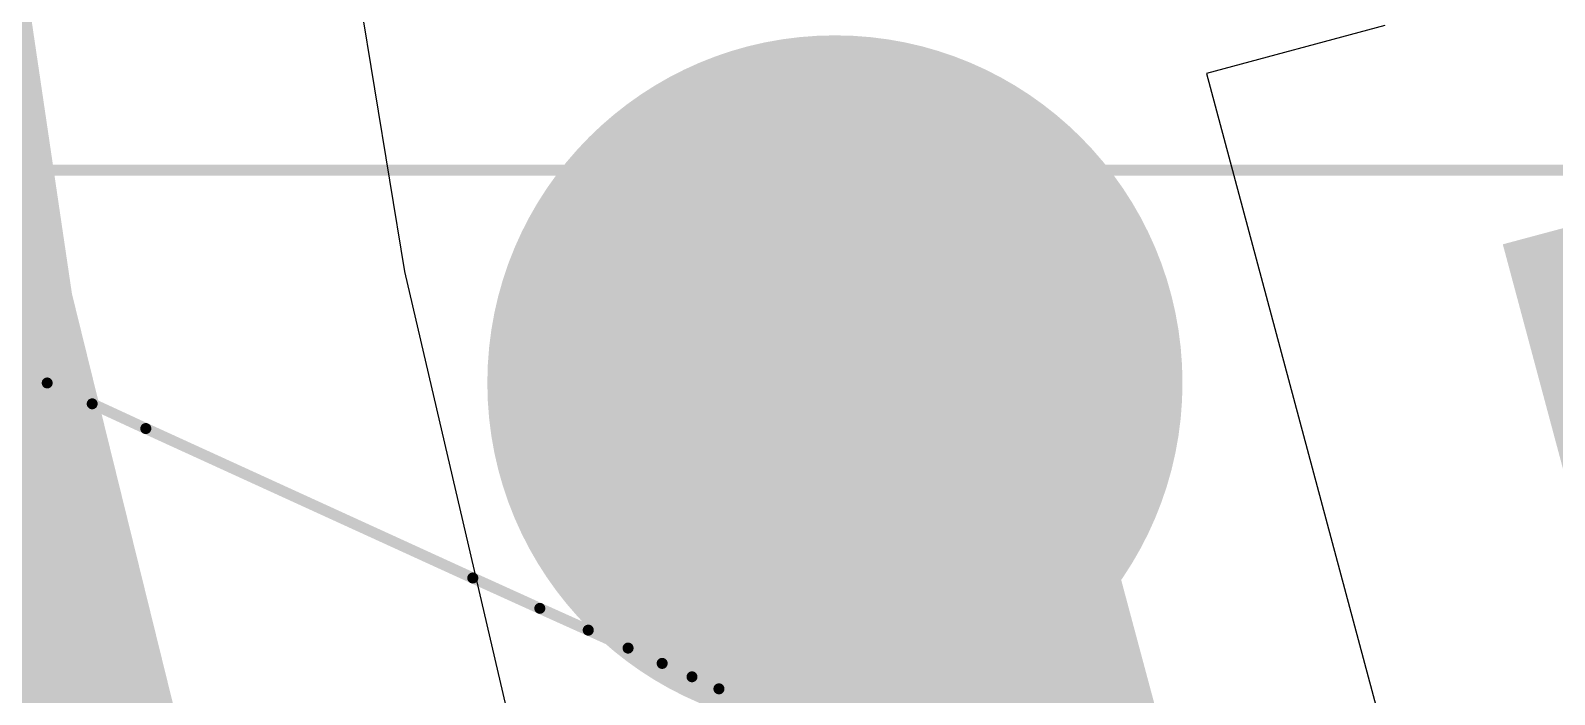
# Model space of a CAD drawing. Header units: inches. Extents: x -7 to 348, y -14 to 159.
# Drawn here: x 14.682 to 16.443, y 14.944 to 15.711 of the extents above; entities that cross this region are included whole.
import ezdxf

# ---------------------------------------------------------------- set-up
doc = ezdxf.new("R2010")
doc.units = ezdxf.units.IN
for name, color, linetype in [('Bottom Layer', 5, 'Continuous'), ('Bottom Solder', 6, 'Continuous'), ('Dimension', 6, 'Continuous'), ('Drill Drawing', 1, 'Continuous'), ('Fabrication', 76, 'Continuous'), ('Top Layer', 1, 'Continuous'), ('Top Solder', 216, 'Continuous'), ('Via Holes', 16, 'Continuous')]:
    doc.layers.add(name, color=color, linetype=linetype)

msp = doc.modelspace()

# ---------------------------------------------------------------- hatches: boundary and pattern name
at = {"layer": 'Bottom Layer'}
h = msp.add_hatch(color=5, dxfattribs=at)
edge = h.paths.add_edge_path()
edge.add_arc((15.6115, 15.3041), 0.3, 0, 360)
at = {"layer": 'Bottom Solder'}
h = msp.add_hatch(color=6, dxfattribs=at)
edge = h.paths.add_edge_path()
edge.add_arc((15.6115, 15.3041), 0.4016, 0, 360)
at = {"layer": 'Top Layer'}
h = msp.add_hatch(color=1, dxfattribs=at)
edge = h.paths.add_edge_path()
edge.add_arc((15.6115, 15.3041), 0.3, 0, 360)
at = {"layer": 'Top Solder'}
msp.add_hatch(color=216, dxfattribs=at).paths.add_polyline_path([(17.2556, 15.6979), (17.5153, 14.7289), (16.6429, 14.4951), (16.3832, 15.4642)])
at = {"layer": 'Via Holes'}
h = msp.add_hatch(color=7, dxfattribs=at)
edge = h.paths.add_edge_path()
edge.add_arc((15.6115, 15.3041), 0.15, 0, 360)

# ---------------------------------------------------------------- linework, layer by layer
at = {"layer": 'Dimension', "const_width": 0.254}
msp.add_lwpolyline([(58.31, 19.467, 1), (13.31, 19.467, 1)], format="xyb", close=True, dxfattribs=at)
at = {"layer": 'Drill Drawing', "const_width": 0.0508}
for points in [[(15.3575, 15.5581), (15.8655, 15.5581)], [(15.3575, 15.5581), (15.6115, 15.0501)], [(15.6115, 15.0501), (15.8655, 15.5581)]]:
    msp.add_lwpolyline(points, dxfattribs=at)
at = {"layer": 'Drill Drawing', "const_width": 0.0254}
for points in [[(15.3448, 15.5581, 1), (15.3702, 15.5581, 1)], [(15.3448, 15.5581, 1), (15.3702, 15.5581, 1)], [(15.8528, 15.5581, 1), (15.8782, 15.5581, 1)], [(15.8528, 15.5581, 1), (15.8782, 15.5581, 1)], [(15.5988, 15.0501, 1), (15.6242, 15.0501, 1)], [(15.5988, 15.0501, 1), (15.6242, 15.0501, 1)]]:
    msp.add_lwpolyline(points, format="xyb", close=True, dxfattribs=at)
at = {"layer": 'Fabrication', "const_width": 0.0127}
for points in [[(53.1935, 31.3327, -1.1671), (15.6751, 13.587)], [(53.1935, 31.3327, -1.1671), (15.6751, 13.587)], [(53.1935, 31.3327, -1.1671), (15.6751, 13.587)], [(53.1935, 31.3327, -1.1671), (15.6751, 13.587)], [(54.5111, 31.1383, -1.205705), (14.1774, 15.55)], [(54.5111, 31.1383, -1.205705), (14.1774, 15.55)]]:
    msp.add_lwpolyline(points, format="xyb", dxfattribs=at)
for points in [[(14.1774, 15.55), (22.3943, 15.55)], [(14.1774, 15.55), (22.3943, 15.55)], [(14.656, 15.325), (14.7013, 15.304)], [(14.656, 15.325), (14.7013, 15.304)], [(14.7013, 15.304), (14.7534, 15.2799)], [(14.7013, 15.304), (14.7534, 15.2799)], [(14.7534, 15.2799), (14.8153, 15.2513)], [(14.7534, 15.2799), (14.8153, 15.2513)], [(14.8153, 15.2513), (15.1931, 15.0786)], [(14.8153, 15.2513), (15.1931, 15.0786)], [(15.1931, 15.0786), (15.2705, 15.0435)], [(15.1931, 15.0786), (15.2705, 15.0435)], [(15.2705, 15.0435), (15.3265, 15.0183)], [(15.2705, 15.0435), (15.3265, 15.0183)], [(15.3265, 15.0183), (15.3725, 14.9976)], [(15.3265, 15.0183), (15.3725, 14.9976)], [(15.3725, 14.9976), (15.4119, 14.9799)], [(15.3725, 14.9976), (15.4119, 14.9799)], [(15.4119, 14.9799), (15.4463, 14.9644)], [(15.4119, 14.9799), (15.4463, 14.9644)], [(15.4463, 14.9644), (15.4775, 14.9505)], [(15.4463, 14.9644), (15.4775, 14.9505)], [(15.4775, 14.9505), (15.5069, 14.9374)], [(15.4775, 14.9505), (15.5069, 14.9374)]]:
    msp.add_lwpolyline(points, dxfattribs=at)
at = {"layer": 'Fabrication', "const_width": 0.00635}
for points in [[(14.6982, 15.304, 1), (14.7045, 15.304, 1)], [(14.6982, 15.304, 1), (14.7045, 15.304, 1)], [(14.6982, 15.304, 1), (14.7045, 15.304, 1)], [(14.6982, 15.304, 1), (14.7045, 15.304, 1)], [(14.7502, 15.2799, 1), (14.7565, 15.2799, 1)], [(14.7502, 15.2799, 1), (14.7565, 15.2799, 1)], [(14.7502, 15.2799, 1), (14.7565, 15.2799, 1)], [(14.7502, 15.2799, 1), (14.7565, 15.2799, 1)], [(14.8121, 15.2513, 1), (14.8185, 15.2513, 1)], [(14.8121, 15.2513, 1), (14.8185, 15.2513, 1)], [(14.8121, 15.2513, 1), (14.8185, 15.2513, 1)], [(14.8121, 15.2513, 1), (14.8185, 15.2513, 1)], [(15.1899, 15.0786, 1), (15.1963, 15.0786, 1)], [(15.1899, 15.0786, 1), (15.1963, 15.0786, 1)], [(15.1899, 15.0786, 1), (15.1963, 15.0786, 1)], [(15.1899, 15.0786, 1), (15.1963, 15.0786, 1)], [(15.2674, 15.0435, 1), (15.2737, 15.0435, 1)], [(15.2674, 15.0435, 1), (15.2737, 15.0435, 1)], [(15.2674, 15.0435, 1), (15.2737, 15.0435, 1)], [(15.2674, 15.0435, 1), (15.2737, 15.0435, 1)], [(15.3233, 15.0183, 1), (15.3297, 15.0183, 1)], [(15.3233, 15.0183, 1), (15.3297, 15.0183, 1)], [(15.3233, 15.0183, 1), (15.3297, 15.0183, 1)], [(15.3233, 15.0183, 1), (15.3297, 15.0183, 1)], [(15.3693, 14.9976, 1), (15.3757, 14.9976, 1)], [(15.3693, 14.9976, 1), (15.3757, 14.9976, 1)], [(15.3693, 14.9976, 1), (15.3757, 14.9976, 1)], [(15.3693, 14.9976, 1), (15.3757, 14.9976, 1)], [(15.4087, 14.9799, 1), (15.4151, 14.9799, 1)], [(15.4087, 14.9799, 1), (15.4151, 14.9799, 1)], [(15.4087, 14.9799, 1), (15.4151, 14.9799, 1)], [(15.4087, 14.9799, 1), (15.4151, 14.9799, 1)], [(15.4432, 14.9644, 1), (15.4495, 14.9644, 1)], [(15.4432, 14.9644, 1), (15.4495, 14.9644, 1)], [(15.4432, 14.9644, 1), (15.4495, 14.9644, 1)], [(15.4432, 14.9644, 1), (15.4495, 14.9644, 1)], [(15.4743, 14.9505, 1), (15.4807, 14.9505, 1)], [(15.4743, 14.9505, 1), (15.4807, 14.9505, 1)], [(15.4743, 14.9505, 1), (15.4807, 14.9505, 1)], [(15.4743, 14.9505, 1), (15.4807, 14.9505, 1)]]:
    msp.add_lwpolyline(points, format="xyb", close=True, dxfattribs=at)
at = {"layer": 'Top Layer'}
for p, q in [((15.1147, 15.4329), (14.8898, 16.7953)), ((16.2468, 15.7169), (16.041, 15.6617)), ((16.041, 15.6617), (16.412, 14.277)), ((15.4042, 14.191), (15.1147, 15.4329))]:
    msp.add_line(p, q, dxfattribs=at)
at = {"layer": 'Top Layer', "const_width": 2.032}
msp.add_lwpolyline([(14.2446, 13.1348, -0.267603), (19.4524, 34.998)], format="xyb", dxfattribs=at)
at = {"layer": 'Top Layer', "const_width": 0.508}
msp.add_lwpolyline([(15.6327, 15.2503), (15.8294, 14.5163)], dxfattribs=at)
at = {"layer": 'Top Layer', "const_width": 0.254}
msp.add_lwpolyline([(15.5057, 15.2503, 1), (15.7597, 15.2503, 1)], format="xyb", close=True, dxfattribs=at)

doc.saveas('drawing.dxf')
